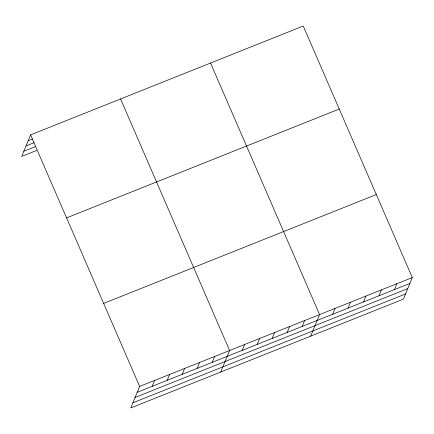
<?xml version="1.0" encoding="UTF-8"?>
<svg xmlns="http://www.w3.org/2000/svg" width="434" height="434" viewBox="0 0 434 434"><rect width="100%" height="100%" fill="white"/><g stroke="black" fill="none" stroke-linecap="round" stroke-linejoin="round"><path stroke-width="0.65" d="M412.3 277.57L139.634 386.412L130.753 407.965L403.414 299.124L412.3 277.57L303.247 26.035L30.586 134.876L21.7 156.43L36.695 150.446M152.215 386.293L154.634 380.428M167.209 380.309L169.629 374.439M182.209 374.32L184.624 368.455M197.204 368.336L199.624 362.466M212.199 362.347L214.618 356.482M220.732 372.046L229.613 350.493L120.565 98.957M242.194 350.374L244.613 344.509M257.188 344.39L259.608 338.52M272.189 338.406L274.603 332.536M287.183 332.417L289.603 326.547M302.178 326.433L304.597 320.563M310.711 336.128L319.592 314.574L210.544 63.038M332.628 314.276L335.043 308.406M348.079 308.107L350.498 302.243M363.529 301.939L365.949 296.075M378.98 295.771L381.399 289.907M394.43 289.608L396.85 283.738M28.167 140.746L32.539 138.999M26.029 145.922L34.156 142.678M23.832 151.254L35.707 146.513M66.57 217.884L339.236 109.042M103.65 303.404L376.311 194.562M137.22 392.282L409.88 283.44M135.082 397.457L407.748 288.615M132.885 402.79L405.551 293.948M30.586 134.876L139.634 386.412"/></g></svg>
